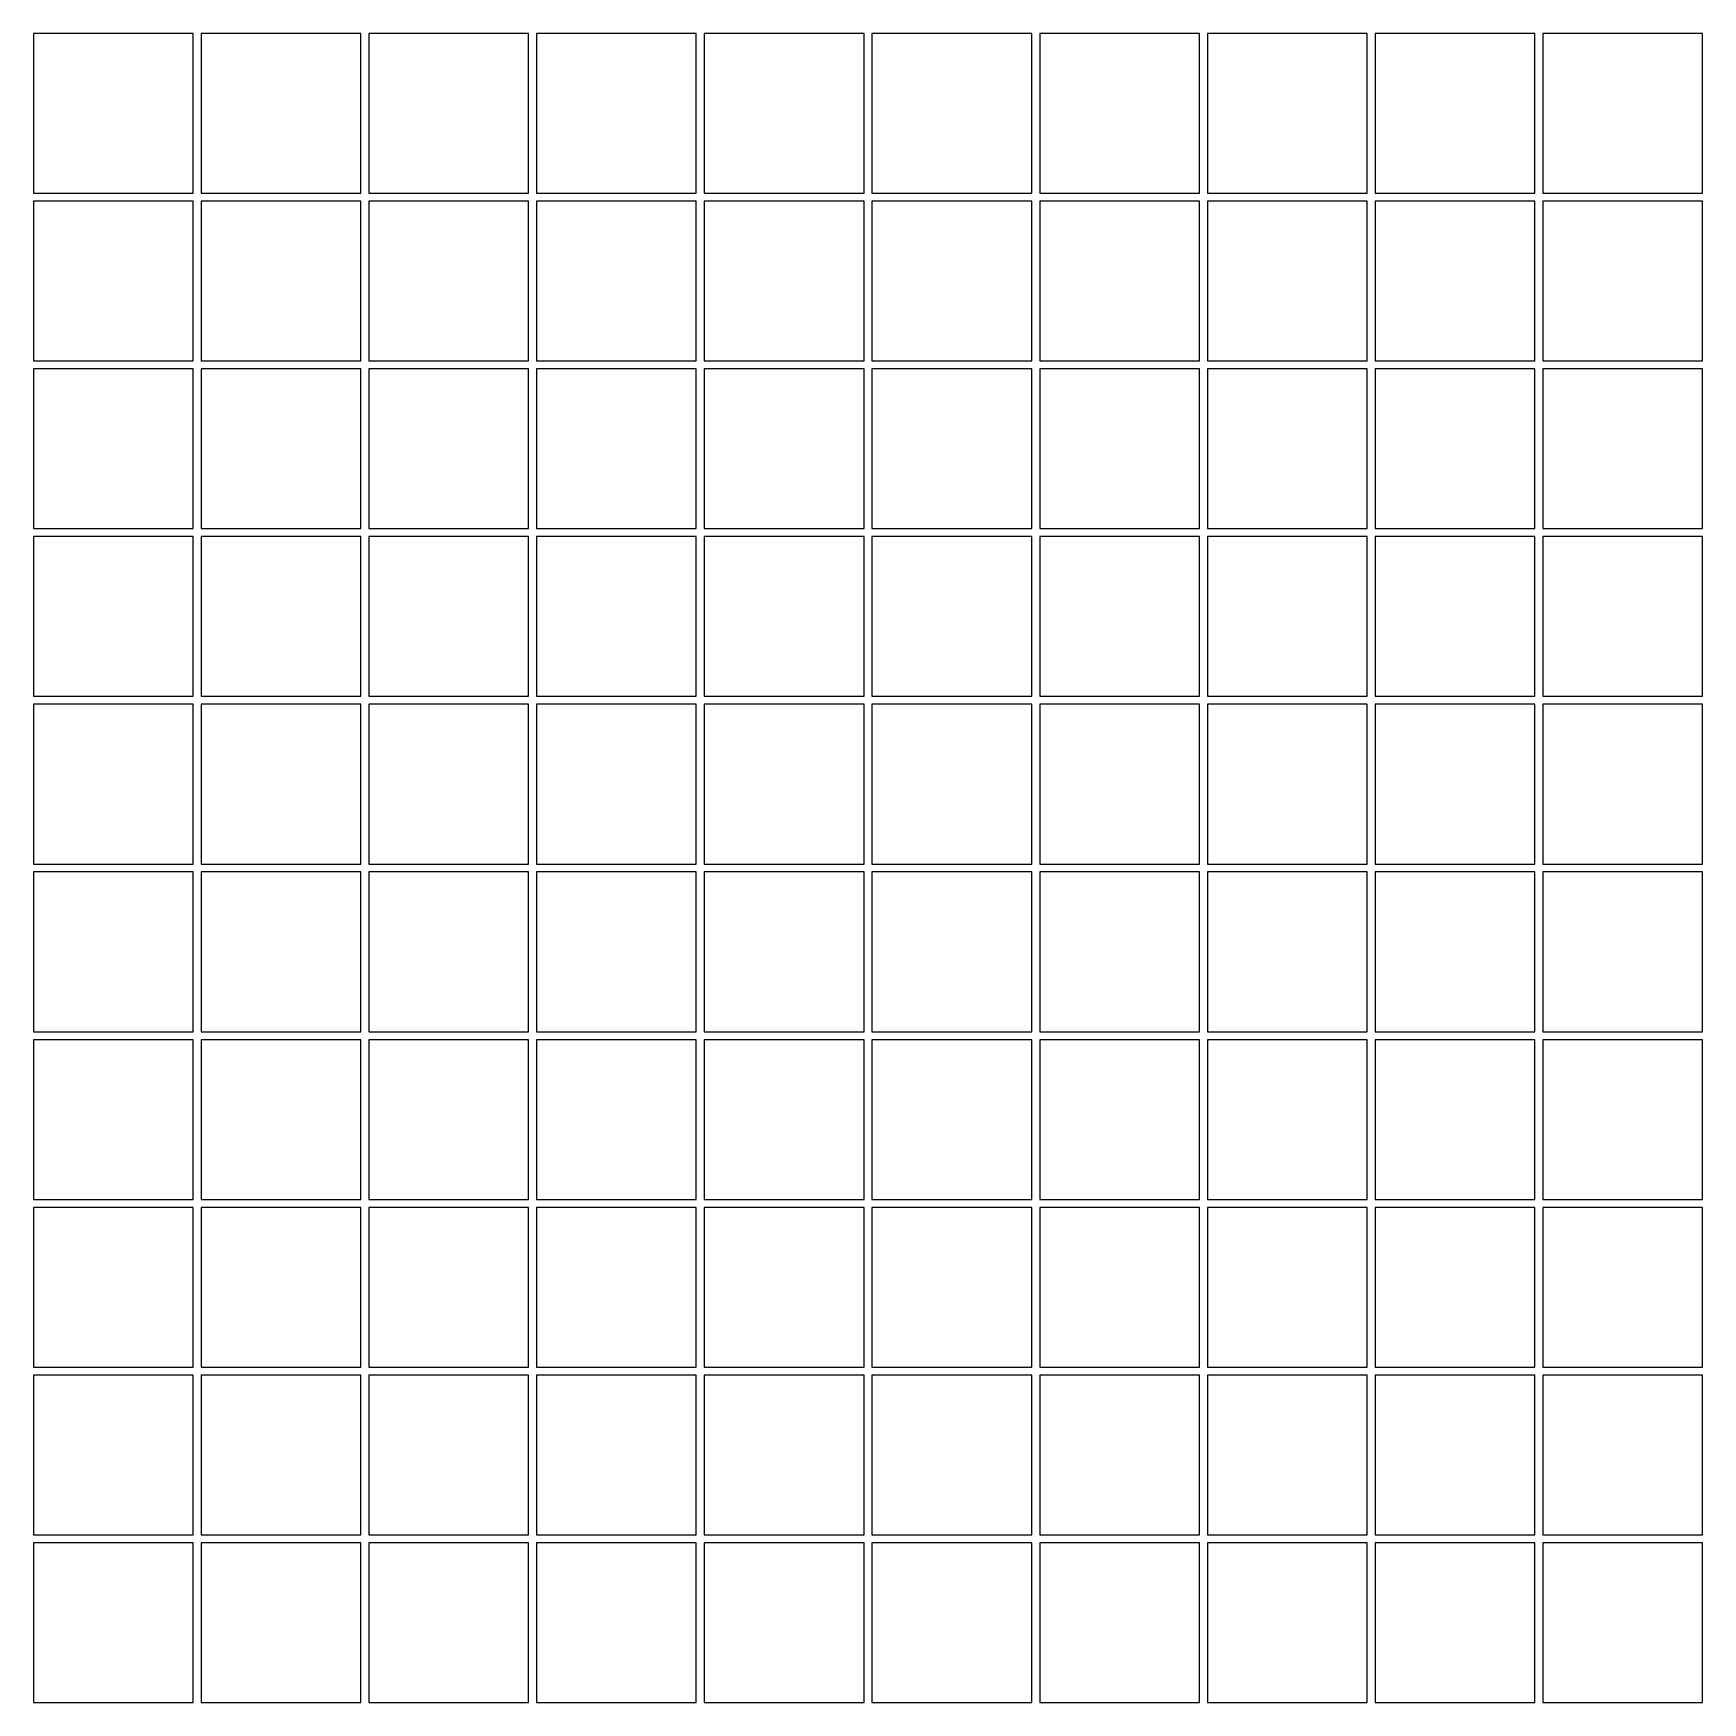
# Model space of a CAD drawing. Header units: metres. Extents: x 0 to 209, y 0 to 209.
import ezdxf

# ---------------------------------------------------------------- set-up
doc = ezdxf.new("R2010")
doc.units = ezdxf.units.M

msp = doc.modelspace()

# ---------------------------------------------------------------- linework, layer by layer
for p, q in [((20, 209), (0, 209)), ((0, 209), (0, 189)), ((20, 189), (20, 209)), ((41, 209), (21, 209)), ((21, 209), (21, 189)), ((41, 189), (41, 209)), ((62, 209), (42, 209)), ((42, 209), (42, 189)), ((62, 189), (62, 209)), ((83, 209), (63, 209)), ((63, 209), (63, 189)), ((83, 189), (83, 209)), ((104, 209), (84, 209)), ((84, 209), (84, 189)), ((104, 189), (104, 209)), ((125, 209), (105, 209)), ((105, 209), (105, 189)), ((125, 189), (125, 209)), ((146, 209), (126, 209)), ((126, 209), (126, 189)), ((146, 189), (146, 209)), ((167, 209), (147, 209)), ((147, 209), (147, 189)), ((167, 189), (167, 209)), ((188, 209), (168, 209)), ((168, 209), (168, 189)), ((188, 189), (188, 209)), ((209, 209), (189, 209)), ((189, 209), (189, 189)), ((209, 189), (209, 209)), ((0, 189), (20, 189)), ((21, 189), (41, 189)), ((42, 189), (62, 189)), ((63, 189), (83, 189)), ((84, 189), (104, 189)), ((105, 189), (125, 189)), ((126, 189), (146, 189)), ((147, 189), (167, 189)), ((168, 189), (188, 189)), ((189, 189), (209, 189)), ((20, 188), (0, 188)), ((0, 188), (0, 168)), ((20, 168), (20, 188)), ((41, 188), (21, 188)), ((21, 188), (21, 168)), ((41, 168), (41, 188)), ((62, 188), (42, 188)), ((42, 188), (42, 168)), ((62, 168), (62, 188)), ((83, 188), (63, 188)), ((63, 188), (63, 168)), ((83, 168), (83, 188)), ((104, 188), (84, 188)), ((84, 188), (84, 168)), ((104, 168), (104, 188)), ((125, 188), (105, 188)), ((105, 188), (105, 168)), ((125, 168), (125, 188)), ((146, 188), (126, 188)), ((126, 188), (126, 168)), ((146, 168), (146, 188)), ((167, 188), (147, 188)), ((147, 188), (147, 168)), ((167, 168), (167, 188)), ((188, 188), (168, 188)), ((168, 188), (168, 168)), ((188, 168), (188, 188)), ((209, 188), (189, 188)), ((189, 188), (189, 168)), ((209, 168), (209, 188)), ((0, 168), (20, 168)), ((21, 168), (41, 168)), ((42, 168), (62, 168)), ((63, 168), (83, 168)), ((84, 168), (104, 168)), ((105, 168), (125, 168)), ((126, 168), (146, 168)), ((147, 168), (167, 168)), ((168, 168), (188, 168)), ((189, 168), (209, 168)), ((20, 167), (0, 167)), ((0, 167), (0, 147)), ((20, 147), (20, 167)), ((41, 167), (21, 167)), ((21, 167), (21, 147)), ((41, 147), (41, 167)), ((62, 167), (42, 167)), ((42, 167), (42, 147)), ((62, 147), (62, 167)), ((83, 167), (63, 167)), ((63, 167), (63, 147)), ((83, 147), (83, 167)), ((104, 167), (84, 167)), ((84, 167), (84, 147)), ((104, 147), (104, 167)), ((125, 167), (105, 167)), ((105, 167), (105, 147)), ((125, 147), (125, 167)), ((146, 167), (126, 167)), ((126, 167), (126, 147)), ((146, 147), (146, 167)), ((167, 167), (147, 167)), ((147, 167), (147, 147)), ((167, 147), (167, 167)), ((188, 167), (168, 167)), ((168, 167), (168, 147)), ((188, 147), (188, 167)), ((209, 167), (189, 167)), ((189, 167), (189, 147)), ((209, 147), (209, 167)), ((0, 147), (20, 147)), ((21, 147), (41, 147)), ((42, 147), (62, 147)), ((63, 147), (83, 147)), ((84, 147), (104, 147)), ((105, 147), (125, 147)), ((126, 147), (146, 147)), ((147, 147), (167, 147)), ((168, 147), (188, 147)), ((189, 147), (209, 147)), ((20, 146), (0, 146)), ((0, 146), (0, 126)), ((20, 126), (20, 146)), ((41, 146), (21, 146)), ((21, 146), (21, 126)), ((41, 126), (41, 146)), ((62, 146), (42, 146)), ((42, 146), (42, 126)), ((62, 126), (62, 146)), ((83, 146), (63, 146)), ((63, 146), (63, 126)), ((83, 126), (83, 146)), ((104, 146), (84, 146)), ((84, 146), (84, 126)), ((104, 126), (104, 146)), ((125, 146), (105, 146)), ((105, 146), (105, 126)), ((125, 126), (125, 146)), ((146, 146), (126, 146)), ((126, 146), (126, 126)), ((146, 126), (146, 146)), ((167, 146), (147, 146)), ((147, 146), (147, 126)), ((167, 126), (167, 146)), ((188, 146), (168, 146)), ((168, 146), (168, 126)), ((188, 126), (188, 146)), ((209, 146), (189, 146)), ((189, 146), (189, 126)), ((209, 126), (209, 146)), ((0, 126), (20, 126)), ((21, 126), (41, 126)), ((42, 126), (62, 126)), ((63, 126), (83, 126)), ((84, 126), (104, 126)), ((105, 126), (125, 126)), ((126, 126), (146, 126)), ((147, 126), (167, 126)), ((168, 126), (188, 126)), ((189, 126), (209, 126)), ((20, 125), (0, 125)), ((0, 125), (0, 105)), ((20, 105), (20, 125)), ((41, 125), (21, 125)), ((21, 125), (21, 105)), ((41, 105), (41, 125)), ((62, 125), (42, 125)), ((42, 125), (42, 105)), ((62, 105), (62, 125)), ((83, 125), (63, 125)), ((63, 125), (63, 105)), ((83, 105), (83, 125)), ((104, 125), (84, 125)), ((84, 125), (84, 105)), ((104, 105), (104, 125)), ((125, 125), (105, 125)), ((105, 125), (105, 105)), ((125, 105), (125, 125)), ((146, 125), (126, 125)), ((126, 125), (126, 105)), ((146, 105), (146, 125)), ((167, 125), (147, 125)), ((147, 125), (147, 105)), ((167, 105), (167, 125)), ((188, 125), (168, 125)), ((168, 125), (168, 105)), ((188, 105), (188, 125)), ((209, 125), (189, 125)), ((189, 125), (189, 105)), ((209, 105), (209, 125)), ((0, 105), (20, 105)), ((21, 105), (41, 105)), ((42, 105), (62, 105)), ((63, 105), (83, 105)), ((84, 105), (104, 105)), ((105, 105), (125, 105)), ((126, 105), (146, 105)), ((147, 105), (167, 105)), ((168, 105), (188, 105)), ((189, 105), (209, 105)), ((20, 104), (0, 104)), ((0, 104), (0, 84)), ((20, 84), (20, 104)), ((41, 104), (21, 104)), ((21, 104), (21, 84)), ((41, 84), (41, 104)), ((62, 104), (42, 104)), ((42, 104), (42, 84)), ((62, 84), (62, 104)), ((83, 104), (63, 104)), ((63, 104), (63, 84)), ((83, 84), (83, 104)), ((104, 104), (84, 104)), ((84, 104), (84, 84)), ((104, 84), (104, 104)), ((125, 104), (105, 104)), ((105, 104), (105, 84)), ((125, 84), (125, 104)), ((146, 104), (126, 104)), ((126, 104), (126, 84)), ((146, 84), (146, 104)), ((167, 104), (147, 104)), ((147, 104), (147, 84)), ((167, 84), (167, 104)), ((188, 104), (168, 104)), ((168, 104), (168, 84)), ((188, 84), (188, 104)), ((209, 104), (189, 104)), ((189, 104), (189, 84)), ((209, 84), (209, 104)), ((0, 84), (20, 84)), ((21, 84), (41, 84)), ((42, 84), (62, 84)), ((63, 84), (83, 84)), ((84, 84), (104, 84)), ((105, 84), (125, 84)), ((126, 84), (146, 84)), ((147, 84), (167, 84)), ((168, 84), (188, 84)), ((189, 84), (209, 84)), ((20, 83), (0, 83)), ((0, 83), (0, 63)), ((20, 63), (20, 83)), ((41, 83), (21, 83)), ((21, 83), (21, 63)), ((41, 63), (41, 83)), ((62, 83), (42, 83)), ((42, 83), (42, 63)), ((62, 63), (62, 83)), ((83, 83), (63, 83)), ((63, 83), (63, 63)), ((83, 63), (83, 83)), ((104, 83), (84, 83)), ((84, 83), (84, 63)), ((104, 63), (104, 83)), ((125, 83), (105, 83)), ((105, 83), (105, 63)), ((125, 63), (125, 83)), ((146, 83), (126, 83)), ((126, 83), (126, 63)), ((146, 63), (146, 83)), ((167, 83), (147, 83)), ((147, 83), (147, 63)), ((167, 63), (167, 83)), ((188, 83), (168, 83)), ((168, 83), (168, 63)), ((188, 63), (188, 83)), ((209, 83), (189, 83)), ((189, 83), (189, 63)), ((209, 63), (209, 83)), ((0, 63), (20, 63)), ((21, 63), (41, 63)), ((42, 63), (62, 63)), ((63, 63), (83, 63)), ((84, 63), (104, 63)), ((105, 63), (125, 63)), ((126, 63), (146, 63)), ((147, 63), (167, 63)), ((168, 63), (188, 63)), ((189, 63), (209, 63)), ((20, 62), (0, 62)), ((0, 62), (0, 42)), ((20, 42), (20, 62)), ((41, 62), (21, 62)), ((21, 62), (21, 42)), ((41, 42), (41, 62)), ((62, 62), (42, 62)), ((42, 62), (42, 42)), ((62, 42), (62, 62)), ((83, 62), (63, 62)), ((63, 62), (63, 42)), ((83, 42), (83, 62)), ((104, 62), (84, 62)), ((84, 62), (84, 42)), ((104, 42), (104, 62)), ((125, 62), (105, 62)), ((105, 62), (105, 42)), ((125, 42), (125, 62)), ((146, 62), (126, 62)), ((126, 62), (126, 42)), ((146, 42), (146, 62)), ((167, 62), (147, 62)), ((147, 62), (147, 42)), ((167, 42), (167, 62)), ((188, 62), (168, 62)), ((168, 62), (168, 42)), ((188, 42), (188, 62)), ((209, 62), (189, 62)), ((189, 62), (189, 42)), ((209, 42), (209, 62)), ((0, 42), (20, 42)), ((21, 42), (41, 42)), ((42, 42), (62, 42)), ((63, 42), (83, 42)), ((84, 42), (104, 42)), ((105, 42), (125, 42)), ((126, 42), (146, 42)), ((147, 42), (167, 42)), ((168, 42), (188, 42)), ((189, 42), (209, 42)), ((20, 41), (0, 41)), ((0, 41), (0, 21)), ((20, 21), (20, 41)), ((41, 41), (21, 41)), ((21, 41), (21, 21)), ((41, 21), (41, 41)), ((62, 41), (42, 41)), ((42, 41), (42, 21)), ((62, 21), (62, 41)), ((83, 41), (63, 41)), ((63, 41), (63, 21)), ((83, 21), (83, 41)), ((104, 41), (84, 41)), ((84, 41), (84, 21)), ((104, 21), (104, 41)), ((125, 41), (105, 41)), ((105, 41), (105, 21)), ((125, 21), (125, 41)), ((146, 41), (126, 41)), ((126, 41), (126, 21)), ((146, 21), (146, 41)), ((167, 41), (147, 41)), ((147, 41), (147, 21)), ((167, 21), (167, 41)), ((188, 41), (168, 41)), ((168, 41), (168, 21)), ((188, 21), (188, 41)), ((209, 41), (189, 41)), ((189, 41), (189, 21)), ((209, 21), (209, 41)), ((0, 21), (20, 21)), ((21, 21), (41, 21)), ((42, 21), (62, 21)), ((63, 21), (83, 21)), ((84, 21), (104, 21)), ((105, 21), (125, 21)), ((126, 21), (146, 21)), ((147, 21), (167, 21)), ((168, 21), (188, 21)), ((189, 21), (209, 21)), ((20, 20), (0, 20)), ((0, 20), (0, 0)), ((20, 0), (20, 20)), ((41, 20), (21, 20)), ((21, 20), (21, 0)), ((41, 0), (41, 20)), ((62, 20), (42, 20)), ((42, 20), (42, 0)), ((62, 0), (62, 20)), ((83, 20), (63, 20)), ((63, 20), (63, 0)), ((83, 0), (83, 20)), ((104, 20), (84, 20)), ((84, 20), (84, 0)), ((104, 0), (104, 20)), ((125, 20), (105, 20)), ((105, 20), (105, 0)), ((125, 0), (125, 20)), ((146, 20), (126, 20)), ((126, 20), (126, 0)), ((146, 0), (146, 20)), ((167, 20), (147, 20)), ((147, 20), (147, 0)), ((167, 0), (167, 20)), ((188, 20), (168, 20)), ((168, 20), (168, 0)), ((188, 0), (188, 20)), ((209, 20), (189, 20)), ((189, 20), (189, 0)), ((209, 0), (209, 20)), ((0, 0), (20, 0)), ((21, 0), (41, 0)), ((42, 0), (62, 0)), ((63, 0), (83, 0)), ((84, 0), (104, 0)), ((105, 0), (125, 0)), ((126, 0), (146, 0)), ((147, 0), (167, 0)), ((168, 0), (188, 0)), ((189, 0), (209, 0))]:
    msp.add_line(p, q)

doc.saveas('drawing.dxf')
